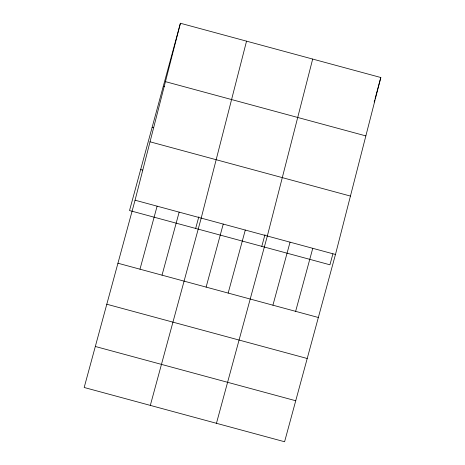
<?xml version="1.0" encoding="UTF-8"?>
<svg xmlns="http://www.w3.org/2000/svg" width="465" height="465" viewBox="0 0 465 465"><rect width="100%" height="100%" fill="white"/><g stroke="black" fill="none" stroke-linecap="round" stroke-linejoin="round"><path stroke-width="0.7" d="M135.065 200.2L180.408 23.25L380.818 77.516L335.474 254.465L284.592 441.75L84.182 387.485L135.065 200.2L335.474 254.465M246.543 41.158L201.2 218.108L150.317 405.393M312.678 59.067L267.334 236.017L216.452 423.301M180.408 23.25L129.526 210.535L329.935 264.8L332.905 253.867M139.988 269.194L157.112 206.169M162.029 275.164L179.153 212.139M195.66 228.443L198.817 216.824M206.123 287.103L223.246 224.078M228.164 293.072L245.288 230.047M261.795 246.351L264.951 234.732M272.926 305.191L290.05 242.166M295.635 311.341L312.759 248.316M374.156 102.027L374.732 99.928M375.11 98.528L380.818 77.516M165.447 81.642L365.856 135.908M163.285 86.281L164.662 86.653M152.148 127.282L153.526 127.654M150.032 141.808L350.436 196.073M140.668 169.527L142.732 170.091M117.941 263.225L318.351 317.496M106.799 304.232L307.208 358.498M95.325 346.477L295.728 400.743"/></g></svg>
